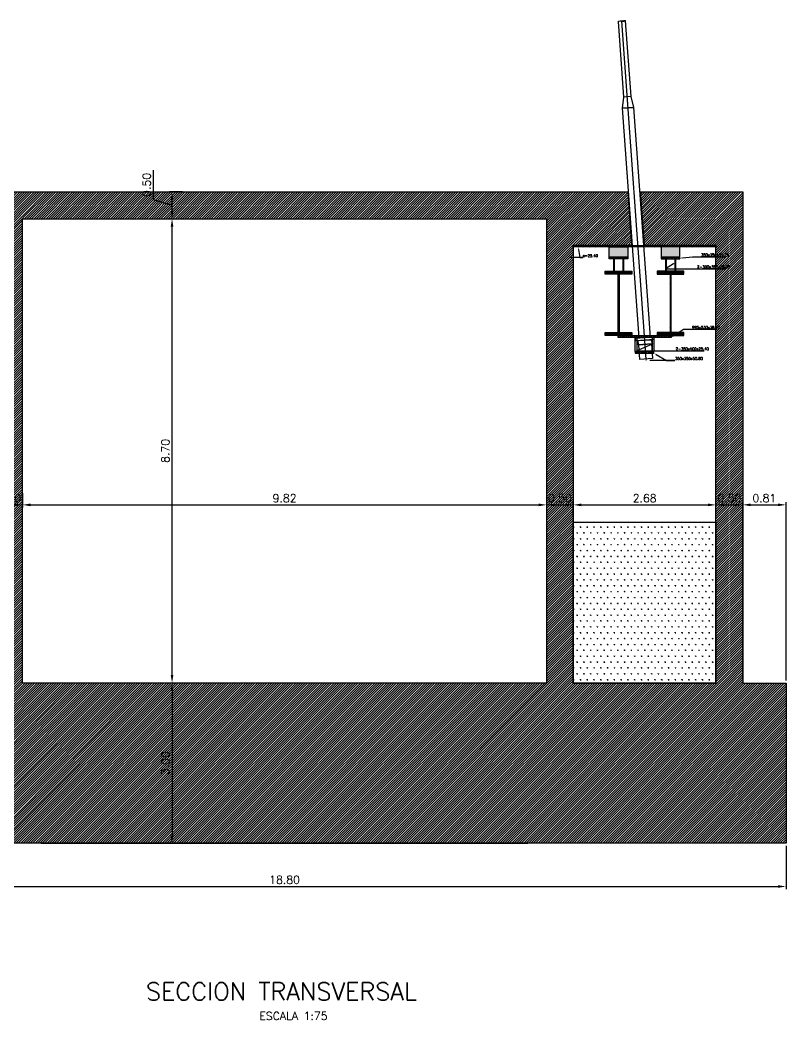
# Model space of a CAD drawing. Header units: metres. Extents: x 1080594 to 1081411, y 976871 to 977162.
# Drawn here: x 1080975.02 to 1080989.38, y 977111.61 to 977130.35 of the extents above; entities that cross this region are included whole.
import ezdxf
from ezdxf import colors
from ezdxf.entities.mleader import LeaderData, LeaderLine
from ezdxf.math import Vec2, Vec3

# ---------------------------------------------------------------- set-up
doc = ezdxf.new("R2010")
doc.units = ezdxf.units.M
doc.header["$LTSCALE"] = 25.4
doc.linetypes.add('DASHDOT', pattern=[1, 0.5, -0.25, 0, -0.25])
for name, color, linetype, lineweight in [('ANCLAJE', 150, 'Continuous', 25), ('COTA', 1, 'Continuous', 30), ('PLATINA', 54, 'Continuous', 30), ('TIRANTE', 170, 'Continuous', 30)]:
    doc.layers.add(name, color=color, linetype=linetype, lineweight=lineweight)
for name, color, linetype in [('CONTRAPESO', 3, 'Continuous'), ('DIMCONTRAPESO', 1, 'Continuous'), ('EJECABLES', 203, 'DASHDOT'), ('NEOPRENO', 24, 'Continuous'), ('PERFIL MET', 37, 'Continuous'), ('REGL175', 7, 'Continuous'), ('SOLIDOS', 9, 'Continuous')]:
    doc.layers.add(name, color=color, linetype=linetype)
doc.styles.add('romans', font='romans.shx')
doc.dimstyles.new('Copy 75', dxfattribs={"dimtxt": 0.15, "dimasz": 0.15, "dimexe": 0.05, "dimexo": 0.05, "dimgap": 0.05, "dimtad": 1, "dimzin": 0, "dimdsep": 46, "dimtxsty": 'romans', "dimcen": 0.002, "dimclrd": 1, "dimclre": 1, "dimclrt": 3, "dimadec": 4, "dimazin": 0, "dimtfac": 1, "dimtofl": 0, "dimtmove": 1, "dimatfit": 3, "dimfxl": 1, "dimtolj": 1, "dimtzin": 0, "dimarcsym": 1})
pattern_1 = [(45, (307.6941268451046, 0), (-0.02245064030267288, 0.02245064030267288), [])]
pattern_2 = [(45, (304.3810918102972, -0.2009785892441869), (-0.01122532015133644, 0.01122532015133644), [])]

# ---------------------------------------------------------------- blocks, each defined once
blk = doc.blocks.new('T')
at = {"layer": 'ANCLAJE'}
for p, q in [((1080682.652636061, 977129.3612785203), (1080682.652636061, 977127.9371516358)), ((1080682.792627363, 977127.9371516358), (1080682.792627363, 977129.3612785203))]:
    blk.add_line(p, q, dxfattribs=at)
for points in [[(1080682.612636062, 977127.7317864553), (1080682.832636062, 977127.7317864553), (1080682.792636062, 977127.9371398049), (1080682.652636061, 977127.9371516358)], [(1080682.612636063, 977123.4187468407), (1080682.832636063, 977123.4187468406), (1080682.832636062, 977127.7317864553), (1080682.612636062, 977127.7317864553)], [(1080682.552113015, 977123.4187468406), (1080682.892113019, 977123.4187534283), (1080682.892113019, 977123.3687534283), (1080682.552113015, 977123.3687468406)], [(1080682.597113017, 977123.3687468405), (1080682.847113013, 977123.3687468406), (1080682.847113013, 977123.2887440774), (1080682.597113017, 977123.2887440774)], [(1080682.602472921, 977123.2887440776), (1080682.842472921, 977123.2887440776), (1080682.842472921, 977123.0137440774), (1080682.602472921, 977123.0137440774)]]:
    blk.add_lwpolyline(points, close=True, dxfattribs=at)
at = {"layer": 'ANCLAJE', "extrusion": (0, 0, -1)}
blk.add_ellipse((1080682.687629506, 977129.3612785203), major_axis=(-0.03499130089767277, 0), ratio=0.2498279888206978, start_param=1.331707858069039e-08, end_param=3.141592640272715, dxfattribs=at)
at = {"layer": 'ANCLAJE'}
blk.add_ellipse((1080682.757642618, 977129.3612785203), major_axis=(0.03499130089767277, 0), ratio=0.2498279888206978, dxfattribs=at)
at = {"layer": 'EJECABLES'}
blk.add_line((1080682.722472921, 977123.0096768405), (1080682.722472921, 977129.3612785205), dxfattribs=at)
blk = doc.blocks.new('*D172')
at = {"layer": 'COTA', "color": 1, "lineweight": -2, "transparency": 16777216}
for p, q in [((1080975.064498952, 977121.4831519789), (1080975.064498952, 977121.213329102)), ((1080974.564498952, 977121.213342106), (1080974.564498952, 977121.213329102)), ((1080974.714498952, 977121.2633291021), (1080974.914498952, 977121.2633291021))]:
    blk.add_line(p, q, dxfattribs=at)
at = {"layer": 'COTA', "color": 1, "transparency": 16777216}
for points in [[(1080974.714498952, 977121.2883291021), (1080974.714498952, 977121.238329102), (1080974.564498952, 977121.2633291021)], [(1080974.914498952, 977121.2883291021), (1080974.914498952, 977121.238329102), (1080975.064498952, 977121.2633291021)]]:
    blk.add_solid(points, dxfattribs=at)
at = {"layer": 'Defpoints', "color": 0, "transparency": 16777216}
for p in [(1080975.064498952, 977121.533151979), (1080974.564498952, 977121.263342106), (1080975.064498952, 977121.2633291021)]:
    blk.add_point(p, dxfattribs=at)
at = {"layer": 'COTA', "color": 3, "transparency": 16777216, "insert": (1080974.814498952, 977121.3883291021), "char_height": 0.15, "attachment_point": 5, "style": 'romans'}
blk.add_mtext('\\A1;0.50', dxfattribs=at)
blk = doc.blocks.new('*D173')
at = {"layer": 'COTA', "color": 1, "lineweight": -2, "transparency": 16777216}
for p, q in [((1080975.214498952, 977121.2633421057), (1080984.739486773, 977121.2633421057)), ((1080984.889486772, 977121.2133551097), (1080984.889486772, 977121.2133421056))]:
    blk.add_line(p, q, dxfattribs=at)
at = {"layer": 'COTA', "color": 1, "transparency": 16777216}
for points in [[(1080975.214498952, 977121.2883421057), (1080975.214498952, 977121.2383421056), (1080975.064498952, 977121.2633421057)], [(1080984.739486773, 977121.2883421057), (1080984.739486773, 977121.2383421056), (1080984.889486772, 977121.2633421057)]]:
    blk.add_solid(points, dxfattribs=at)
at = {"layer": 'Defpoints', "color": 0, "transparency": 16777216}
for p in [(1080975.064498952, 977121.2633421059), (1080984.889486772, 977121.2633551097), (1080984.889486772, 977121.2633421057)]:
    blk.add_point(p, dxfattribs=at)
at = {"layer": 'COTA', "color": 3, "transparency": 16777216, "insert": (1080979.976992862, 977121.3883421057), "char_height": 0.15, "attachment_point": 5, "style": 'romans'}
blk.add_mtext('\\A1;9.82', dxfattribs=at)
blk = doc.blocks.new('*D174')
at = {"layer": 'COTA', "color": 1, "lineweight": -2, "transparency": 16777216}
for p, q in [((1080985.389478762, 977121.0435419909), (1080985.389478762, 977121.3133551095)), ((1080985.039486772, 977121.2633551095), (1080985.239478762, 977121.2633551095))]:
    blk.add_line(p, q, dxfattribs=at)
at = {"layer": 'COTA', "color": 1, "transparency": 16777216}
for points in [[(1080985.039486772, 977121.2883551095), (1080985.039486772, 977121.2383551095), (1080984.889486772, 977121.2633551095)], [(1080985.239478762, 977121.2883551095), (1080985.239478762, 977121.2383551095), (1080985.389478762, 977121.2633551095)]]:
    blk.add_solid(points, dxfattribs=at)
at = {"layer": 'Defpoints', "color": 0, "transparency": 16777216}
for p in [(1080984.889486772, 977121.2633551097), (1080985.389478762, 977121.2633551095), (1080985.389478762, 977120.9935419909)]:
    blk.add_point(p, dxfattribs=at)
at = {"layer": 'COTA', "color": 3, "transparency": 16777216, "insert": (1080985.139482767, 977121.3883551095), "char_height": 0.15, "attachment_point": 5, "style": 'romans'}
blk.add_mtext('\\A1;0.50', dxfattribs=at)
blk = doc.blocks.new('*D175')
at = {"layer": 'COTA', "color": 1, "lineweight": -2, "transparency": 16777216}
for p, q in [((1080985.539480857, 977121.2633518601), (1080987.91449895, 977121.2633518601)), ((1080988.06449895, 977121.213355106), (1080988.06449895, 977121.2133518601))]:
    blk.add_line(p, q, dxfattribs=at)
at = {"layer": 'COTA', "color": 1, "transparency": 16777216}
for points in [[(1080985.539480857, 977121.2883518601), (1080985.539480857, 977121.2383518601), (1080985.389480857, 977121.2633518601)], [(1080987.91449895, 977121.2883518601), (1080987.91449895, 977121.2383518601), (1080988.06449895, 977121.2633518601)]]:
    blk.add_solid(points, dxfattribs=at)
at = {"layer": 'Defpoints', "color": 0, "transparency": 16777216}
for p in [(1080985.389480857, 977121.2633518636), (1080988.06449895, 977121.263355106), (1080988.06449895, 977121.2633518601)]:
    blk.add_point(p, dxfattribs=at)
at = {"layer": 'COTA', "color": 3, "transparency": 16777216, "insert": (1080986.726989903, 977121.3883518601), "char_height": 0.15, "attachment_point": 5, "style": 'romans'}
blk.add_mtext('\\A1;2.68', dxfattribs=at)
blk = doc.blocks.new('*D176')
at = {"layer": 'COTA', "color": 1, "lineweight": -2, "transparency": 16777216}
for p, q in [((1080988.06449895, 977121.313355106), (1080988.06449895, 977121.3141978042)), ((1080988.21449895, 977121.2641978042), (1080988.41449865, 977121.2641978042))]:
    blk.add_line(p, q, dxfattribs=at)
at = {"layer": 'COTA', "color": 1, "transparency": 16777216}
for points in [[(1080988.21449895, 977121.2891978042), (1080988.21449895, 977121.2391978041), (1080988.06449895, 977121.2641978042)], [(1080988.41449865, 977121.2891978042), (1080988.41449865, 977121.2391978041), (1080988.564498649, 977121.2641978042)]]:
    blk.add_solid(points, dxfattribs=at)
at = {"layer": 'Defpoints', "color": 0, "transparency": 16777216}
for p in [(1080988.06449895, 977121.263355106), (1080988.564498649, 977121.2641978042), (1080988.564498649, 977121.2641978042)]:
    blk.add_point(p, dxfattribs=at)
at = {"layer": 'COTA', "color": 3, "transparency": 16777216, "insert": (1080988.3144988, 977121.3891978042), "char_height": 0.15, "attachment_point": 5, "style": 'romans'}
blk.add_mtext('\\A1;0.50', dxfattribs=at)
blk = doc.blocks.new('*D177')
at = {"layer": 'COTA', "color": 1, "lineweight": -2, "transparency": 16777216}
for p, q in [((1080970.576992862, 977114.8749545964), (1080970.576992862, 977114.064102245)), ((1080989.376992862, 977114.8749545964), (1080989.376992862, 977114.064102245)), ((1080970.726992862, 977114.1141022451), (1080989.226992862, 977114.1141022451))]:
    blk.add_line(p, q, dxfattribs=at)
at = {"layer": 'COTA', "color": 1, "transparency": 16777216}
for points in [[(1080970.726992862, 977114.1391022451), (1080970.726992862, 977114.089102245), (1080970.576992862, 977114.1141022451)], [(1080989.226992862, 977114.1391022451), (1080989.226992862, 977114.089102245), (1080989.376992862, 977114.1141022451)]]:
    blk.add_solid(points, dxfattribs=at)
at = {"layer": 'Defpoints', "color": 0, "transparency": 16777216}
for p in [(1080970.576992862, 977114.9249545964), (1080989.376992862, 977114.9249545964), (1080989.376992862, 977114.1141022451)]:
    blk.add_point(p, dxfattribs=at)
at = {"layer": 'COTA', "color": 3, "transparency": 16777216, "insert": (1080979.976992862, 977114.2391022451), "char_height": 0.15, "attachment_point": 5, "style": 'romans'}
blk.add_mtext('\\A1;18.80', dxfattribs=at)
blk = doc.blocks.new('*D178')
at = {"layer": 'COTA', "color": 1, "lineweight": -2, "transparency": 16777216}
for p, q in [((1080977.867424029, 977117.7749545962), (1080977.867424029, 977115.0749545965)), ((1080978.063729406, 977114.9249545964), (1080977.817424029, 977114.9249545964))]:
    blk.add_line(p, q, dxfattribs=at)
at = {"layer": 'COTA', "color": 1, "transparency": 16777216}
for points in [[(1080977.842424029, 977117.7749545962), (1080977.892424029, 977117.7749545962), (1080977.867424029, 977117.9249545962)], [(1080977.842424029, 977115.0749545965), (1080977.892424029, 977115.0749545965), (1080977.867424029, 977114.9249545964)]]:
    blk.add_solid(points, dxfattribs=at)
at = {"layer": 'Defpoints', "color": 0, "transparency": 16777216}
for p in [(1080977.867424029, 977117.9249545962), (1080977.867424029, 977114.9249545964), (1080978.113729406, 977114.9249545964)]:
    blk.add_point(p, dxfattribs=at)
at = {"layer": 'COTA', "color": 3, "transparency": 16777216, "insert": (1080977.742424029, 977116.4249545964), "char_height": 0.15, "attachment_point": 5, "rotation": 90, "style": 'romans'}
blk.add_mtext('\\A1;3.00', dxfattribs=at)
blk = doc.blocks.new('*D179')
at = {"layer": 'COTA', "color": 1, "lineweight": -2, "transparency": 16777216}
for p, q in [((1080977.517424029, 977126.979941936), (1080977.517424029, 977127.5370847931)), ((1080978.063729406, 977127.1249545964), (1080977.817424029, 977127.1249545964)), ((1080977.867424029, 977126.874941936), (1080977.517424029, 977126.979941936)), ((1080977.867424029, 977126.7749292757), (1080977.867424029, 977126.9749545964))]:
    blk.add_line(p, q, dxfattribs=at)
at = {"layer": 'COTA', "color": 1, "transparency": 16777216}
for points in [[(1080977.842424029, 977126.9749545964), (1080977.892424029, 977126.9749545964), (1080977.867424029, 977127.1249545964)], [(1080977.842424029, 977126.7749292757), (1080977.892424029, 977126.7749292757), (1080977.867424029, 977126.6249292757)]]:
    blk.add_solid(points, dxfattribs=at)
at = {"layer": 'Defpoints', "color": 0, "transparency": 16777216}
for p in [(1080977.867424029, 977127.1249545964), (1080978.113729406, 977127.1249545964), (1080977.867424029, 977126.6249292757)]:
    blk.add_point(p, dxfattribs=at)
at = {"layer": 'COTA', "color": 3, "transparency": 16777216, "insert": (1080977.392424029, 977127.2585133647), "char_height": 0.15, "attachment_point": 5, "rotation": 90, "style": 'romans'}
blk.add_mtext('\\A1;0.50', dxfattribs=at)
blk = doc.blocks.new('*D250')
at = {"layer": 'COTA', "color": 1, "lineweight": -2, "transparency": 16777216}
for p, q in [((1080988.564498951, 977117.9749545965), (1080988.564498951, 977121.3141978543)), ((1080989.376992862, 977117.9749545965), (1080989.376992862, 977121.3141978543)), ((1080988.714498951, 977121.2641978542), (1080989.226992862, 977121.2641978542))]:
    blk.add_line(p, q, dxfattribs=at)
at = {"layer": 'COTA', "color": 1, "transparency": 16777216}
for points in [[(1080988.714498951, 977121.2891978542), (1080988.714498951, 977121.2391978542), (1080988.564498951, 977121.2641978542)], [(1080989.226992862, 977121.2891978542), (1080989.226992862, 977121.2391978542), (1080989.376992862, 977121.2641978542)]]:
    blk.add_solid(points, dxfattribs=at)
at = {"layer": 'Defpoints', "color": 0, "transparency": 16777216}
for p in [(1080989.376992862, 977121.2641978542), (1080988.564498951, 977117.9249545964), (1080989.376992862, 977117.9249545964)]:
    blk.add_point(p, dxfattribs=at)
at = {"layer": 'COTA', "color": 3, "transparency": 16777216, "insert": (1080988.970745906, 977121.3891978542), "char_height": 0.15, "attachment_point": 5, "style": 'romans'}
blk.add_mtext('\\A1;0.81', dxfattribs=at)
blk = doc.blocks.new('*D181')
at = {"layer": 'COTA', "color": 1, "lineweight": -2, "transparency": 16777216}
blk.add_line((1080977.867424029, 977118.0749545963), (1080977.867424029, 977126.4749292757), dxfattribs=at)
at = {"layer": 'COTA', "color": 1, "transparency": 16777216}
for points in [[(1080977.842424029, 977126.4749292757), (1080977.892424029, 977126.4749292757), (1080977.867424029, 977126.6249292757)], [(1080977.842424029, 977118.0749545963), (1080977.892424029, 977118.0749545963), (1080977.867424029, 977117.9249545963)]]:
    blk.add_solid(points, dxfattribs=at)
at = {"layer": 'Defpoints', "color": 0, "transparency": 16777216}
for p in [(1080977.867424029, 977126.6249292757), (1080977.867424029, 977126.6249292757), (1080977.867424029, 977117.9249545963)]:
    blk.add_point(p, dxfattribs=at)
at = {"layer": 'COTA', "color": 3, "transparency": 16777216, "insert": (1080977.742424029, 977122.274941936), "char_height": 0.15, "attachment_point": 5, "rotation": 90, "style": 'romans'}
blk.add_mtext('\\A1;8.70', dxfattribs=at)

msp = doc.modelspace()

# ---------------------------------------------------------------- hatches: boundary and pattern name
at = {"layer": 'COTA', "transparency": 33554539}
h = msp.add_hatch(dxfattribs=at)
h.set_pattern_fill('ANSI31', color=251, scale=0.01)
h.set_pattern_definition(pattern_1)
h.paths.add_polyline_path([(1080974.561797719, 977126.1249545964), (1080974.567199979, 977117.9249545963), (1080974.567189702, 977117.9249627743), (1080974.561807995, 977117.9249464186), (1080974.594150848, 977117.9249382406), (1080971.076975981, 977117.9249545964), (1080971.077009743, 977117.9249524998), (1080970.576992862, 977117.9249566931), (1080970.576992862, 977114.9249545964), (1080989.376992862, 977114.9249545964), (1080989.377006451, 977117.9249545964), (1080988.976992862, 977117.9249545964), (1080988.875959808, 977117.9249545964), (1080985.389454928, 977117.9249396076), (1080985.389518617, 977126.1249396105), (1080986.482306118, 977126.1249663334), (1080986.40065783, 977127.1249545964), (1080973.540758801, 977127.1258583339), (1080973.468792252, 977126.1249545964)])
h.paths.add_polyline_path([(1080975.064498952, 977126.6249292757), (1080984.889486772, 977126.6249292758), (1080984.889486772, 977117.9249545964), (1080975.064498952, 977117.9249545962)], flags=16)
h = msp.add_hatch(dxfattribs=at)
h.set_pattern_fill('ANSI31', color=251, scale=0.01)
h.set_pattern_definition(pattern_1)
h.paths.add_polyline_path([(1080988.564498951, 977117.9249590456), (1080988.564498949, 977127.1249545993), (1080986.651024973, 977127.1249545964), (1080986.722948411, 977126.1246618401), (1080988.06449895, 977126.1249661993), (1080988.06449895, 977117.9249545963)])
at = {"layer": 'NEOPRENO', "transparency": 33554495}
h = msp.add_hatch(color=256, dxfattribs=at)
h.dxf.hatch_style = 1
h.paths.add_polyline_path([(1080986.064486773, 977126.0995661992), (1080986.414486774, 977126.0995661992), (1080986.414486774, 977125.9045789816), (1080986.064486773, 977125.9045789816)])
h = msp.add_hatch(color=256, dxfattribs=at)
h.dxf.hatch_style = 1
h.paths.add_polyline_path([(1080987.389498948, 977126.0995661992), (1080987.039498948, 977126.0995661992), (1080987.039498948, 977125.9045789817), (1080987.389498948, 977125.9045789817)])
at = {"layer": 'PERFIL MET'}
h = msp.add_hatch(dxfattribs=at)
h.set_pattern_fill('ANSI31', color=256, scale=0.005)
h.set_pattern_definition([(45, (307.699540757807, 0.5140010002069175), (-0.01122532015133644, 0.01122532015133644), [])])
h.paths.add_polyline_path([(1080985.389518597, 977126.1249629954), (1080988.064499028, 977126.1249661994), (1080988.064498871, 977126.0995661992), (1080985.38951844, 977126.0995629953)])
h = msp.add_hatch(dxfattribs=at)
h.set_pattern_fill('ANSI31', color=256, scale=0.005)
h.set_pattern_definition(pattern_2)
h.paths.add_polyline_path([(1080986.249011772, 977125.5880600278), (1080986.249011772, 977124.4896600278), (1080986.489486773, 977124.4896600278), (1080986.489486773, 977124.4388600278), (1080985.989486773, 977124.4388600278), (1080985.989486773, 977124.4896600278), (1080986.229961772, 977124.4896600278), (1080986.229961772, 977125.5880600278), (1080985.989486773, 977125.5880600278), (1080985.989486773, 977125.6388600278), (1080986.489486773, 977125.6388600278), (1080986.489486773, 977125.5880600278)])
h = msp.add_hatch(dxfattribs=at)
h.set_pattern_fill('ANSI31', color=256, scale=0.005)
h.set_pattern_definition(pattern_2)
h.paths.add_polyline_path([(1080987.20497395, 977125.5880600278), (1080987.20497395, 977124.4896600278), (1080986.96449895, 977124.4896600278), (1080986.96449895, 977124.4388600278), (1080987.46449895, 977124.4388600278), (1080987.46449895, 977124.4896600278), (1080987.22402395, 977124.4896600278), (1080987.22402395, 977125.5880600278), (1080987.46449895, 977125.5880600278), (1080987.46449895, 977125.6388600278), (1080986.96449895, 977125.6388600278), (1080986.96449895, 977125.5880600278)])
at = {"layer": 'PLATINA', "transparency": 33554531}
h = msp.add_hatch(dxfattribs=at)
h.set_pattern_fill('ANGLE', color=252, scale=0.9999999999999999, angle=3.553873302619274)
h.set_pattern_definition([(3.553873302619274, (62931.19689341311, -65103.03122632695), (-0.4329793705545643, 6.971567532820304), [5.079999999999995, -1.904999999999999]), (93.5538733026192, (62931.19689341311, -65103.03122632695), (-6.971567532820304, -0.4329793705545639), [5.079999999999998, -1.905])])
h.paths.add_polyline_path([(1080977.021445468, 977126.0741654033), (1080977.234078802, 977125.8321790332), (1080977.509469465, 977126.0741670636)])
h = msp.add_hatch(dxfattribs=at)
h.set_pattern_fill('ANGLE', color=252, scale=0.9999999999999999, angle=3.553873302619274)
h.set_pattern_definition([(3.553873302619274, (62931.84002199069, -65113.38648714495), (-0.4329793705545643, 6.971567532820304), [5.079999999999995, -1.904999999999999]), (93.5538733026192, (62931.84002199069, -65113.38648714495), (-6.971567532820304, -0.4329793705545639), [5.079999999999998, -1.905])])
h.paths.add_polyline_path([(1080977.021445468, 977126.0741654033), (1080977.234078802, 977125.8321790332), (1080977.509469465, 977126.0741670636)])
h = msp.add_hatch(dxfattribs=at)
h.set_pattern_fill('ANGLE', color=252)
h.set_pattern_definition([(0, (284.2710544324946, 6.858323483960703), (0, 6.985), [5.08, -1.905]), (90, (284.2710544324946, 6.858323483960703), (-6.985, 4.277078946022131e-16), [5.08, -1.905])])
h.paths.add_polyline_path([(1080976.942597998, 977125.613198798), (1080976.729960992, 977125.8551894574), (1080976.454518706, 977125.613197695)])
h = msp.add_hatch(dxfattribs=at)
h.set_pattern_fill('ANGLE', color=252)
h.set_pattern_definition([(0, (284.2710544324946, -3.516889331978746), (0, 6.985), [5.08, -1.905]), (90, (284.2710544324946, -3.516889331978746), (-6.985, 4.277078946022131e-16), [5.08, -1.905])])
h.paths.add_polyline_path([(1080976.942597998, 977125.613198798), (1080976.729960992, 977125.8551894574), (1080976.454518706, 977125.613197695)])
at = {"layer": 'PLATINA'}
h = msp.add_hatch(dxfattribs=at)
h.set_pattern_fill('ANSI31', color=256, scale=0.008)
h.set_pattern_definition([(45, (307.8618997873273, 0.5142636385280639), (-0.0179605122421383, 0.01796051224213831), [])])
h.paths.add_polyline_path([(1080986.064486772, 977125.9045789815), (1080986.414486772, 977125.9045789815), (1080986.414486773, 977125.8728289816), (1080986.064486773, 977125.8728289816)])
h = msp.add_hatch(dxfattribs=at)
h.set_pattern_fill('ANSI31', color=256, scale=0.008)
h.set_pattern_definition([(45, (307.8618997880258, 0.5170356238959357), (-0.0179605122421383, 0.01796051224213831), [])])
h.paths.add_polyline_path([(1080987.38949895, 977125.9045789816), (1080987.03949895, 977125.9045789816), (1080987.039498948, 977125.8730500528), (1080987.389498949, 977125.8730500528)])
at = {"layer": 'PLATINA', "transparency": 33554531}
h = msp.add_hatch(dxfattribs=at)
h.set_pattern_fill('ANGLE', color=252)
h.set_pattern_definition([(0, (283.4035606142133, 5.620224108221009), (0, 6.985), [5.08, -1.905]), (90, (283.4035606142133, 5.620224108221009), (-6.985, 4.277078946022131e-16), [5.08, -1.905])])
h.paths.add_polyline_path([(1080975.05701474, 977124.3747232148), (1080975.287692724, 977124.1121549605), (1080975.58701474, 977124.3750938615)])
h = msp.add_hatch(dxfattribs=at)
h.set_pattern_fill('ANGLE', color=252)
h.set_pattern_definition([(0, (283.4035606142133, -4.754988707718439), (0, 6.985), [5.08, -1.905]), (90, (283.4035606142133, -4.754988707718439), (-6.985, 4.277078946022131e-16), [5.08, -1.905])])
h.paths.add_polyline_path([(1080975.05701474, 977124.3747232148), (1080975.287692724, 977124.1121549605), (1080975.58701474, 977124.3750938615)])
at = {"layer": 'PLATINA'}
h = msp.add_hatch(dxfattribs=at)
h.set_pattern_fill('ANSI31', color=256, scale=0.008)
h.set_pattern_definition([(45, (307.7003933715168, 0.5144958139862865), (-0.0179605122421383, 0.01796051224213831), [])])
h.paths.add_polyline_path([(1080986.230065504, 977124.4388533705), (1080987.22402395, 977124.4388533705), (1080987.22402395, 977124.4007533705), (1080986.230065504, 977124.4007533705)])
h = msp.add_hatch(dxfattribs=at)
h.set_pattern_fill('ANSI31', color=256, scale=0.008)
h.set_pattern_definition([(45, (307.6927156534512, 0.4759010002017021), (-0.0179605122421383, 0.01796051224213831), [])])
h.paths.add_polyline_path([(1080986.551992861, 977124.1040068436), (1080986.901992861, 977124.1040068436), (1080986.901992861, 977124.138044118), (1080986.551992861, 977124.138044118)])
at = {"layer": 'SOLIDOS'}
h = msp.add_hatch(dxfattribs=at)
h.set_pattern_fill('SWAMP', color=252, scale=0.005)
h.set_pattern_definition([(0, (0, 0), (0.0635, 0.109985226181), [0.015875, -0.111125]), (90, (0.0079375, 0), (-0.06349999999999999, 0.109985226181), [0.0079375, -0.212032952362]), (90, (0.009921875, 0), (-0.06349999999999999, 0.109985226181), [0.006350000000000001, -0.213620452362]), (90, (0.005953125, 0), (-0.06349999999999999, 0.109985226181), [0.006350000000000001, -0.213620452362]), (59.99999999999999, (0.01190625, 0), (-0.06349999991372332, 0.1099852262308119), [0.00508, -0.12192]), (120, (0.00396875, 0), (-0.1269999999137233, 4.981188794772607e-11), [0.005079999999999999, -0.12192])])
h.paths.add_polyline_path([(1080988.06449895, 977120.9368495569), (1080985.389486772, 977120.9368495579), (1080985.389454929, 977117.9249753732), (1080988.06449895, 977117.9363257589)])

# ---------------------------------------------------------------- linework, layer by layer
at = {"layer": 'CONTRAPESO', "color": 4}
msp.add_line((1080975.413865037, 977114.9249545964), (1080984.540120687, 977114.924954596), dxfattribs=at)
at = {"layer": 'CONTRAPESO'}
for points in [[(1080973.540693821, 977127.1249545964), (1080986.410405393, 977127.1249545964), (1080986.482306118, 977126.1249663334), (1080985.389518617, 977126.1249545993), (1080985.389454928, 977117.9249545964), (1080988.06449895, 977117.9249545966), (1080988.06449895, 977117.9249545963), (1080988.06449895, 977126.1249661993), (1080986.722955498, 977126.1245518731), (1080986.651024973, 977127.1249545964), (1080988.564498949, 977127.1249545993), (1080988.564498951, 977117.9249545964), (1080989.376992862, 977117.9249545964), (1080989.376992862, 977114.9249545964), (1080970.576992862, 977114.9249545964)], [(1080973.468785458, 977126.1248469728), (1080973.468785458, 977126.1248469728), (1080973.468785458, 977126.1248469728), (1080973.540693821, 977127.1249545964), (1080973.540693821, 977127.1249545964), (1080979.976992862, 977127.1249545964)]]:
    msp.add_lwpolyline(points, dxfattribs=at)
for points in [[(1080975.064498952, 977126.6249292757), (1080984.889486772, 977126.6249292758), (1080984.889486772, 977117.9249545964), (1080975.064498952, 977117.9249545962)], [(1080985.389486772, 977120.9368495579), (1080988.06449895, 977120.9368506046), (1080988.06449895, 977117.9249545966), (1080985.389454929, 977117.9249753732)]]:
    msp.add_lwpolyline(points, close=True, dxfattribs=at)
at = {"layer": 'NEOPRENO'}
for points in [[(1080986.064486773, 977126.0995661992), (1080986.414486774, 977126.0995661992), (1080986.414486774, 977125.9045789816), (1080986.064486773, 977125.9045789816)], [(1080987.389498948, 977126.0995661992), (1080987.039498948, 977126.0995661992), (1080987.039498948, 977125.9045789817), (1080987.389498948, 977125.9045789817)]]:
    msp.add_lwpolyline(points, close=True, dxfattribs=at)
at = {"layer": 'PERFIL MET'}
for points in [[(1080985.389518597, 977126.1249629954), (1080988.064499028, 977126.1249661994), (1080988.064498871, 977126.0995661992), (1080985.38951844, 977126.0995629953)], [(1080986.249011772, 977125.5880600278), (1080986.249011772, 977124.4896600278), (1080986.489486773, 977124.4896600278), (1080986.489486773, 977124.4388600278), (1080985.989486773, 977124.4388600278), (1080985.989486773, 977124.4896600278), (1080986.229961772, 977124.4896600278), (1080986.229961772, 977125.5880600278), (1080985.989486773, 977125.5880600278), (1080985.989486773, 977125.6388600278), (1080986.489486773, 977125.6388600278), (1080986.489486773, 977125.5880600278)], [(1080987.20497395, 977125.5880600278), (1080987.20497395, 977124.4896600278), (1080986.96449895, 977124.4896600278), (1080986.96449895, 977124.4388600278), (1080987.46449895, 977124.4388600278), (1080987.46449895, 977124.4896600278), (1080987.22402395, 977124.4896600278), (1080987.22402395, 977125.5880600278), (1080987.46449895, 977125.5880600278), (1080987.46449895, 977125.6388600278), (1080986.96449895, 977125.6388600278), (1080986.96449895, 977125.5880600278)]]:
    msp.add_lwpolyline(points, close=True, dxfattribs=at)
at = {"layer": 'PLATINA'}
for points in [[(1080986.064486772, 977125.9045789815), (1080986.414486772, 977125.9045789815), (1080986.414486773, 977125.8728289816), (1080986.064486773, 977125.8728289816)], [(1080987.38949895, 977125.9045789816), (1080987.03949895, 977125.9045789816), (1080987.039498948, 977125.8730500528), (1080987.389498949, 977125.8730500528)], [(1080986.230065504, 977124.4388533705), (1080987.22402395, 977124.4388533705), (1080987.22402395, 977124.4007533705), (1080986.230065504, 977124.4007533705)], [(1080986.551992861, 977124.1040068436), (1080986.901992861, 977124.1040068436), (1080986.901992861, 977124.138044118), (1080986.551992861, 977124.138044118)]]:
    msp.add_lwpolyline(points, close=True, dxfattribs=at)
at = {"layer": 'PLATINA', "color": 252, "transparency": 33554531}
for points in [[(1080986.161511773, 977125.8728289816), (1080986.142461773, 977125.8728289816), (1080986.142461773, 977125.6243628425), (1080986.161511773, 977125.6243628425)], [(1080986.336511773, 977125.8728289778), (1080986.317461773, 977125.8728289778), (1080986.317461773, 977125.6243628387), (1080986.336511773, 977125.6243628387)], [(1080987.136523949, 977125.8730500528), (1080987.117473949, 977125.8730500528), (1080987.117473949, 977125.6389794444), (1080987.136523949, 977125.6389794444)], [(1080987.311523949, 977125.873050049), (1080987.292473949, 977125.873050049), (1080987.292473949, 977125.6389794406), (1080987.311523949, 977125.6389794406)], [(1080986.551992861, 977124.4007533703), (1080986.577392861, 977124.4007533703), (1080986.577392861, 977124.138044118), (1080986.551992861, 977124.138044118)], [(1080986.876592861, 977124.4007533703), (1080986.901992861, 977124.4007533703), (1080986.901992861, 977124.138044118), (1080986.876592637, 977124.138044118)]]:
    msp.add_lwpolyline(points, close=True, dxfattribs=at)
at = {"layer": 'TIRANTE', "const_width": 0.017}
msp.add_lwpolyline([(1080986.378047569, 977129.2459660589), (1080986.757335805, 977123.9680407323)], dxfattribs=at)

# ---------------------------------------------------------------- block references
at = {"layer": 'DIMCONTRAPESO', "color": 2, "rotation": 4.112579051686287}
msp.add_blockref('T', (73162.49510387865, -74985.69038702254), dxfattribs=at)

# ---------------------------------------------------------------- texts
at = {"layer": 'REGL175', "insert": (1080972.136479104, 977112.3126486478), "char_height": 0.33, "width": 14.49150362575892, "attachment_point": 1, "style": 'romans'}
msp.add_mtext('\\pi5.2422;{\\C0;SECCION TRANSVERSAL\\P\\pi7.3672;\\H0.45455x;\\C3;ESCALA 1:75}', dxfattribs=at)

# ---------------------------------------------------------------- dimensions: what is measured, and where the dimension line sits
at = {"layer": 'COTA'}
for base, p1, p2, picture, middle in [((1080977.867424029, 977127.1249545964), (1080977.867424029, 977126.6249292757), (1080978.113729406, 977127.1249545964), '*D179', (1080977.392424029, 977127.0299419361)), ((1080977.867424029, 977114.9249545964), (1080977.867424029, 977117.9249545962), (1080978.113729406, 977114.9249545964), '*D178', (1080977.742424029, 977116.4249545964))]:
    dim = msp.add_linear_dim(base=base, p1=p1, p2=p2, angle=90, dimstyle='Copy 75', dxfattribs=at)
    dim.commit()
    dim.dimension.update_dxf_attribs({"geometry": picture, "text_midpoint": middle})
dim = msp.add_linear_dim(base=(1080977.867424029, 977126.6249292757), p1=(1080977.867424029, 977117.9249545963), p2=(1080977.867424029, 977126.6249292757), angle=90, dimstyle='Copy 75', dxfattribs=at)
dim.commit()
dim.dimension.update_dxf_attribs({"geometry": '*D181', "text_midpoint": (1080977.867424029, 977122.274941936), "dimtype": 160})
for base, p1, p2, picture, middle in [((1080975.064498952, 977121.2633291021), (1080974.564498952, 977121.263342106), (1080975.064498952, 977121.533151979), '*D172', (1080974.814498952, 977121.2633291021)), ((1080985.389478762, 977121.2633551095), (1080984.889486772, 977121.2633551097), (1080985.389478762, 977120.9935419909), '*D174', (1080985.139482767, 977121.2633551095)), ((1080988.564498649, 977121.2641978042), (1080988.06449895, 977121.263355106), (1080988.564498649, 977121.2641978042), '*D176', (1080988.3144988, 977121.2641978042)), ((1080989.376992862, 977121.2641978542), (1080988.564498951, 977117.9249545964), (1080989.376992862, 977117.9249545964), '*D250', (1080988.970745906, 977121.2641978542))]:
    dim = msp.add_linear_dim(base=base, p1=p1, p2=p2, dimstyle='Copy 75', dxfattribs=at)
    dim.commit()
    dim.dimension.update_dxf_attribs({"geometry": picture, "text_midpoint": middle, "dimtype": 160})
for base, p1, p2, picture, middle in [((1080984.889486772, 977121.2633421057), (1080975.064498952, 977121.2633421059), (1080984.889486772, 977121.2633551097), '*D173', (1080979.976992862, 977121.3883421057)), ((1080988.06449895, 977121.2633518601), (1080985.389480857, 977121.2633518636), (1080988.06449895, 977121.263355106), '*D175', (1080986.726989903, 977121.3883518601)), ((1080989.376992862, 977114.1141022451), (1080970.576992862, 977114.9249545964), (1080989.376992862, 977114.9249545964), '*D177', (1080979.976992862, 977114.2391022451))]:
    dim = msp.add_linear_dim(base=base, p1=p1, p2=p2, dimstyle='Copy 75', dxfattribs=at)
    dim.commit()
    dim.dimension.update_dxf_attribs({"geometry": picture, "text_midpoint": middle})

# ---------------------------------------------------------------- leaders
at = {"layer": 'DIMCONTRAPESO', "color": 2}
ml = msp.add_multileader_mtext('Standard', dxfattribs=at)
ml.set_content('e=25.40', color=3, style='romans')
ml.set_leader_properties(color=1)
ml.build(insert=Vec2(0, 0))
ml.multileader.update_dxf_attribs({"text_left_attachment_type": 6, "text_right_attachment_type": 6, "dogleg_length": 0.5190951549448073, "arrow_head_size": 0.05})
ctx = ml.context
ctx.base_point, ctx.char_height, ctx.arrow_head_size, ctx.landing_gap_size, ctx.plane_origin = Vec3(1080985.565535036, 977125.8964603482), 0.05, 0.05, 0, Vec3(1080985.116241677, 977125.86736645)
ctx.left_attachment, ctx.right_attachment = 6, 6
notes = []
notes.append((ctx, [(0, (1, 1, 0), (1080985.510130571, 977125.8964603482), (1, 0), 0.05540446494705975, [(0, [(1080985.482657648, 977126.0995629953)], 0, [])])]))
ctx.mtext.insert, ctx.mtext.width, ctx.mtext.flow_direction = Vec3(1080985.565535036, 977125.9564603482), 0.3124047619047619, 5
ml = msp.add_multileader_mtext('Standard', dxfattribs=at)
ml.set_content('350x350x31.75', color=3, style='romans')
ml.set_leader_properties(color=1)
ml.build(insert=Vec2(0, 0))
ml.multileader.update_dxf_attribs({"text_left_attachment_type": 6, "text_right_attachment_type": 6, "dogleg_length": 0.5190951549448073, "arrow_head_size": 0.05})
ctx = ml.context
ctx.base_point, ctx.char_height, ctx.arrow_head_size, ctx.landing_gap_size, ctx.plane_origin = Vec3(1080987.783387843, 977125.911970311), 0.05, 0.05, 0, Vec3(1080987.389498949, 977125.8828764128)
ctx.left_attachment, ctx.right_attachment = 6, 6
notes.append((ctx, [(0, (1, 1, 0), (1080987.623186445, 977125.911970311), (1, 0), 0.1602013977244496, [(0, [(1080987.389498949, 977125.8855289817)], 0, [])])]))
ctx.mtext.insert, ctx.mtext.width, ctx.mtext.flow_direction = Vec3(1080987.783387843, 977125.971970311), 0.7203981468919665, 5
ml = msp.add_multileader_mtext('Standard', dxfattribs=at)
ml.set_content('2-300x350x19.05', color=3, style='romans')
ml.set_leader_properties(color=1)
ml.build(insert=Vec2(0, 0))
ml.multileader.update_dxf_attribs({"text_left_attachment_type": 6, "text_right_attachment_type": 6, "dogleg_length": 0.5190951549448073, "arrow_head_size": 0.05})
ctx = ml.context
ctx.base_point, ctx.char_height, ctx.arrow_head_size, ctx.landing_gap_size, ctx.plane_origin = Vec3(1080987.710812386, 977125.6854005745), 0.05, 0.05, 0, Vec3(1080987.406084822, 977125.8203201134)
ctx.left_attachment, ctx.right_attachment = 6, 6
notes.append((ctx, [(0, (1, 1, 0), (1080987.639772318, 977125.6854005745), (1, 0), 0.07104006758891046, [(1, [(1080987.311523949, 977125.8078411845), (1080987.117473949, 977125.6854005745)], 0, [])])]))
ctx.mtext.insert, ctx.mtext.width, ctx.mtext.flow_direction = Vec3(1080987.710812386, 977125.7454005745), 0.7203981468919665, 5
ml = msp.add_multileader_mtext('Standard', dxfattribs=at)
ml.set_content('995x530x38.10', color=3, style='romans')
ml.set_leader_properties(color=1)
ml.build(insert=Vec2(0, 0))
ml.multileader.update_dxf_attribs({"text_left_attachment_type": 6, "text_right_attachment_type": 6, "dogleg_length": 0.5190951549448073, "arrow_head_size": 0.05})
ctx = ml.context
ctx.base_point, ctx.char_height, ctx.arrow_head_size, ctx.landing_gap_size, ctx.plane_origin = Vec3(1080987.617912844, 977124.5520418702), 0.05, 0.05, 0, Vec3(1080987.22402395, 977124.4007533705)
ctx.left_attachment, ctx.right_attachment = 6, 6
notes.append((ctx, [(0, (1, 1, 0), (1080987.457711446, 977124.5520418702), (1, 0), 0.1602013977244496, [(0, [(1080987.22402395, 977124.4007533705)], 0, [])])]))
ctx.mtext.insert, ctx.mtext.width, ctx.mtext.flow_direction = Vec3(1080987.617912844, 977124.6120418702), 0.7203981468919665, 5
ml = msp.add_multileader_mtext('Standard', dxfattribs=at)
ml.set_content('2-350x400x25.40', color=3, style='romans')
ml.set_leader_properties(color=1)
ml.build(insert=Vec2(0, 0))
ml.multileader.update_dxf_attribs({"text_left_attachment_type": 6, "text_right_attachment_type": 6, "dogleg_length": 0.5190951549448073, "arrow_head_size": 0.05})
ctx = ml.context
ctx.base_point, ctx.char_height, ctx.arrow_head_size, ctx.landing_gap_size, ctx.plane_origin = Vec3(1080987.310143805, 977124.1511177564), 0.05, 0.05, 0, Vec3(1080986.916254911, 977124.2860372954)
ctx.left_attachment, ctx.right_attachment = 6, 6
notes.append((ctx, [(0, (1, 1, 0), (1080987.149942407, 977124.1511177564), (1, 0), 0.1602013977244496, [(1, [(1080986.901992861, 977124.2860372954), (1080986.577392861, 977124.1511177564)], 0, [])])]))
ctx.mtext.insert, ctx.mtext.width, ctx.mtext.flow_direction = Vec3(1080987.310143805, 977124.2111177564), 0.7203981468919665, 5
ml = msp.add_multileader_mtext('Standard', dxfattribs=at)
ml.set_content('350x350x50.80', color=3, style='romans')
ml.set_leader_properties(color=1)
ml.build(insert=Vec2(0, 0))
ml.multileader.update_dxf_attribs({"text_left_attachment_type": 6, "text_right_attachment_type": 6, "dogleg_length": 0.5190951549448073, "arrow_head_size": 0.05})
ctx = ml.context
ctx.base_point, ctx.char_height, ctx.arrow_head_size, ctx.landing_gap_size, ctx.plane_origin = Vec3(1080987.295881755, 977123.9690873047), 0.05, 0.05, 0, Vec3(1080986.901992861, 977124.1040068436)
ctx.left_attachment, ctx.right_attachment = 6, 6
notes.append((ctx, [(0, (1, 1, 0), (1080987.135680358, 977123.9690873047), (1, 0), 0.1602013977244496, [(0, [(1080986.901992861, 977124.1040068436)], 0, [])])]))
ctx.mtext.insert, ctx.mtext.width, ctx.mtext.flow_direction = Vec3(1080987.295881755, 977124.0290873047), 0.7203981468919665, 5
for ctx, leaders in notes:
    for number, flags, end, landing, length, lines in leaders:
        leader = LeaderData()
        leader.index, (leader.has_last_leader_line, leader.has_dogleg_vector, leader.attachment_direction) = number, flags
        leader.last_leader_point, leader.dogleg_vector, leader.dogleg_length = Vec3(end), Vec3(landing), length
        for number, points, colour, breaks in lines:
            line = LeaderLine()
            line.index, line.vertices, line.color, line.breaks = number, Vec3.list(points), colors.encode_raw_color(colour), breaks
            leader.lines.append(line)
        ctx.leaders.append(leader)

doc.saveas('drawing.dxf')
